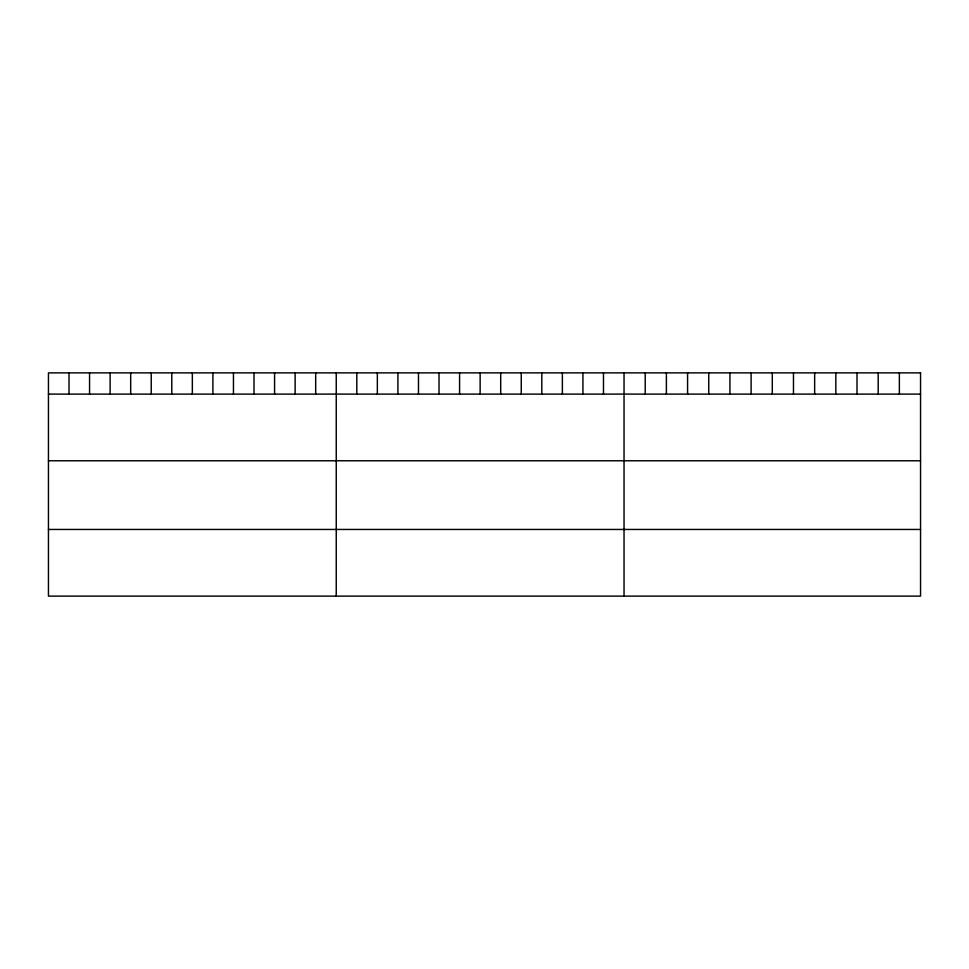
<?xml version="1.0" encoding="UTF-8"?>
<svg xmlns="http://www.w3.org/2000/svg" width="969" height="969" viewBox="0 0 969 969"><rect width="100%" height="100%" fill="white"/><g stroke="black" fill="none" stroke-linecap="round" stroke-linejoin="round"><path stroke-width="1.45" d="M48.45 394.104L920.55 394.104M48.45 460.772L920.55 460.772M48.45 529.449L920.55 529.449M899.365 372.883L899.365 394.104M878.193 372.883L878.193 394.104M857.008 372.883L857.008 394.104M835.835 372.883L835.835 394.104M814.65 372.883L814.65 394.104M793.478 372.883L793.478 394.104M772.293 372.883L772.293 394.104M751.108 372.883L751.108 394.104M729.936 372.883L729.936 394.104M708.751 372.883L708.751 394.104M687.578 372.883L687.578 394.104M666.393 372.883L666.393 394.104M645.221 372.883L645.221 394.104M624.036 372.883L624.036 596.117M603.481 372.883L603.481 394.104M582.926 372.883L582.926 394.104M562.371 372.883L562.371 394.104M541.804 372.883L541.804 394.104M521.249 372.883L521.249 394.104M500.694 372.883L500.694 394.104M480.139 372.883L480.139 394.104M459.585 372.883L459.585 394.104M439.03 372.883L439.03 394.104M418.475 372.883L418.475 394.104M397.908 372.883L397.908 394.104M377.353 372.883L377.353 394.104M356.798 372.883L356.798 394.104M336.243 372.883L336.243 596.117M315.688 372.883L315.688 394.104M295.133 372.883L295.133 394.104M274.578 372.883L274.578 394.104M254.011 372.883L254.011 394.104M233.456 372.883L233.456 394.104M212.901 372.883L212.901 394.104M192.346 372.883L192.346 394.104M171.792 372.883L171.792 394.104M151.237 372.883L151.237 394.104M130.682 372.883L130.682 394.104M110.115 372.883L110.115 394.104M89.56 372.883L89.56 394.104M69.005 372.883L69.005 394.104M920.55 372.883L48.45 372.883L48.45 596.117L920.55 596.117L920.55 372.883"/></g></svg>
